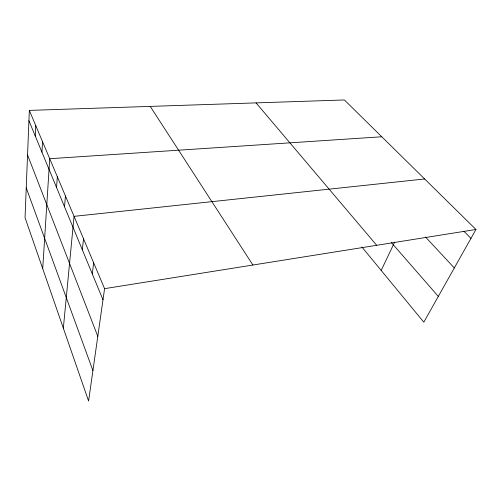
<?xml version="1.0" encoding="UTF-8"?>
<svg xmlns="http://www.w3.org/2000/svg" width="501" height="501" viewBox="0 0 501 501"><rect width="100%" height="100%" fill="white"/><g stroke="black" fill="none" stroke-linecap="round" stroke-linejoin="round"><path stroke-width="0.75" d="M29.334 110.402L25.05 217.685L88.589 401.038L104.577 288.657L29.334 110.402L344.394 99.962L475.95 229.483L423.815 322.193L361.879 246.974M35.264 136.034L35.753 125.613M41.959 152.223L42.541 141.689M42.71 268.642L49.724 158.711L381.781 136.767M56.557 187.512L57.346 176.759M64.529 206.788L65.437 195.935M63.345 328.193L74.054 216.351L424.654 178.976M82.327 249.817L83.529 238.795M92.297 273.928L93.681 262.843M381.198 270.434L394.688 242.039M104.577 288.657L475.95 229.483M463.982 231.362L470.953 238.363M425.481 236.967L454.307 267.972M391.319 242.515L438.312 296.41M256.061 102.893L376.683 245.296M150.237 106.4L252.899 265.023M28.926 120.703L102.993 299.792M27.555 154.997L97.795 336.321M26.24 187.888L92.917 370.608"/></g></svg>
